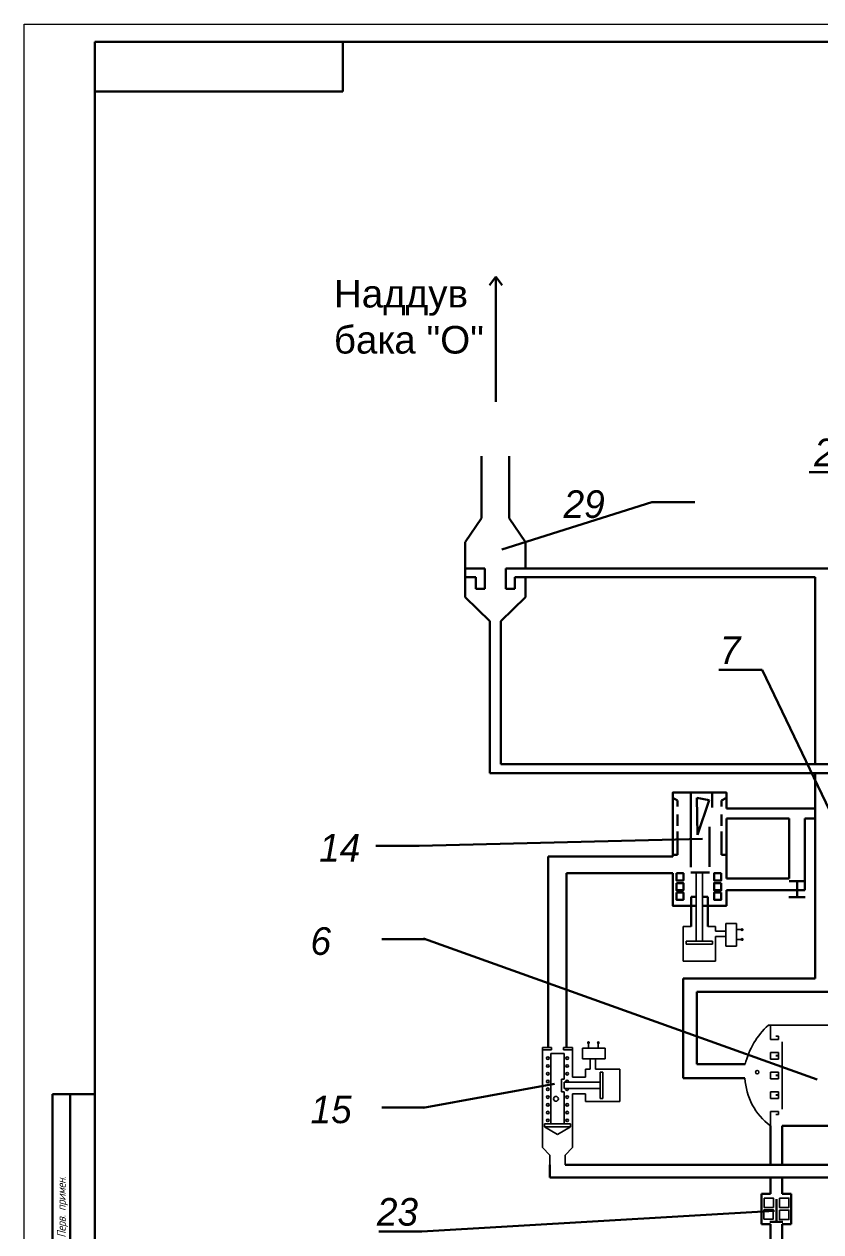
# Model space of a CAD drawing. Header units: millimetres. Extents: x 2904 to 3745, y 1015 to 1609.
# Drawn here: x 2903.5 to 3128.5, y 1267.8 to 1608.6 of the extents above; entities that cross this region are included whole.
import ezdxf

# ---------------------------------------------------------------- set-up
doc = ezdxf.new("R2010")
doc.units = ezdxf.units.MM
doc.layers.add('KONTUR', color=7, linetype='Continuous')
for name, color, linetype, lineweight in [('Основная', 7, 'Continuous', 40), ('текст', 7, 'Continuous', 20), ('тонкая', 7, 'Continuous', 20)]:
    doc.layers.add(name, color=color, linetype=linetype, lineweight=lineweight)
doc.styles.get("Standard").update_dxf_attribs({"font": 'arial.ttf'})
doc.styles.add('стиль1', font='romans.shx', dxfattribs={"width": 0.75, "oblique": 15, "height": 3.5})

msp = doc.modelspace()

# ---------------------------------------------------------------- linework, layer by layer
at = {"lineweight": 30}
for p, q in [((3093.28, 1349.8), (3093.26, 1369.16)), ((3095.08, 1349.8), (3095.07, 1369.16)), ((3091.81, 1353.92), (3089.61, 1353.92)), ((3089.61, 1353.92), (3089.61, 1344.2)), ((3096.54, 1353.92), (3098.74, 1353.92)), ((3098.74, 1353.92), (3098.74, 1352.59)), ((3101.65, 1348.4), (3101.65, 1354.75)), ((3101.65, 1354.75), (3104.69, 1354.75)), ((3104.69, 1354.75), (3104.69, 1348.4)), ((3098.74, 1352.59), (3101.65, 1352.59)), ((3098.74, 1351.1), (3098.74, 1344.2)), ((3098.74, 1351.1), (3101.65, 1351.1)), ((3104.69, 1353.06), (3106.24, 1353.06)), ((3104.69, 1350.29), (3106.24, 1350.29)), ((3090.46, 1348.97), (3090.46, 1349.8)), ((3090.46, 1349.8), (3094.18, 1349.8)), ((3094.18, 1348.97), (3090.46, 1348.97)), ((3097.89, 1349.8), (3094.18, 1349.8)), ((3094.18, 1348.97), (3097.89, 1348.97)), ((3097.89, 1348.97), (3097.89, 1349.8)), ((3104.69, 1348.4), (3101.65, 1348.4)), ((3089.61, 1344.2), (3094.18, 1344.2)), ((3098.74, 1344.2), (3094.18, 1344.2)), ((3113.95, 1326.11), (3113.66, 1326.11)), ((3113.95, 1326.11), (3113.66, 1326.11)), ((3134.6, 1326.11), (3113.95, 1326.11)), ((3114.23, 1326.11), (3114.23, 1322.07)), ((3134.6, 1326.11), (3117.56, 1326.11)), ((3116.56, 1322.95), (3115.78, 1322.95)), ((3116.56, 1322.07), (3116.56, 1322.95)), ((3052.45, 1319.8), (3049.86, 1319.8)), ((3049.86, 1311.45), (3049.86, 1319.8)), ((3052.45, 1319.1), (3052.45, 1319.8)), ((3055.77, 1319.1), (3055.77, 1319.8)), ((3055.77, 1319.8), (3058.37, 1319.8)), ((3058.37, 1311.45), (3058.37, 1319.8)), ((3061.18, 1316.57), (3061.18, 1319.61)), ((3061.18, 1319.61), (3067.53, 1319.61)), ((3062.87, 1319.61), (3062.87, 1321.16)), ((3065.64, 1319.61), (3065.64, 1321.16)), ((3067.53, 1319.61), (3067.53, 1316.57)), ((3114.23, 1322.07), (3116.56, 1322.07)), ((3117.56, 1321.43), (3117.56, 1302.4)), ((3049.86, 1319.1), (3052.45, 1319.1)), ((3052.27, 1298.28), (3052.27, 1318.09)), ((3052.27, 1318.09), (3054.11, 1318.09)), ((3055.95, 1318.09), (3054.11, 1318.09)), ((3058.37, 1319.1), (3055.77, 1319.1)), ((3055.95, 1310.85), (3055.95, 1318.09)), ((3067.53, 1316.57), (3061.18, 1316.57)), ((3063.34, 1313.66), (3063.34, 1316.57)), ((3064.83, 1313.66), (3064.83, 1316.57)), ((3114.23, 1318.41), (3116.56, 1318.41)), ((3114.23, 1318.41), (3114.23, 1316.52)), ((3114.23, 1316.52), (3116.56, 1316.52)), ((3116.56, 1317.54), (3115.78, 1317.54)), ((3116.56, 1317.4), (3115.78, 1317.4)), ((3116.56, 1318.41), (3116.56, 1317.54)), ((3116.56, 1316.52), (3116.56, 1317.4)), ((3062.01, 1311.45), (3062.01, 1313.66)), ((3062.01, 1313.66), (3063.34, 1313.66)), ((3064.83, 1313.66), (3071.73, 1313.66)), ((3066.96, 1312.8), (3066.13, 1312.8)), ((3066.13, 1312.8), (3066.13, 1309.09)), ((3066.96, 1309.09), (3066.96, 1312.8)), ((3071.73, 1313.66), (3071.73, 1309.09)), ((3114.23, 1312.86), (3116.56, 1312.86)), ((3114.23, 1312.86), (3114.23, 1310.97)), ((3116.56, 1312.86), (3116.56, 1311.99)), ((3049.86, 1311.45), (3049.86, 1291.55)), ((3055.29, 1307.28), (3055.29, 1310.85)), ((3055.29, 1310.85), (3055.95, 1310.85)), ((3066.13, 1309.99), (3055.95, 1309.99)), ((3055.95, 1308.18), (3055.95, 1309.99)), ((3058.37, 1311.45), (3062.01, 1311.45)), ((3066.13, 1305.38), (3066.13, 1309.09)), ((3066.96, 1309.09), (3066.96, 1305.38)), ((3071.73, 1304.53), (3071.73, 1309.09)), ((3114.23, 1310.97), (3116.56, 1310.97)), ((3116.56, 1311.99), (3115.78, 1311.99)), ((3116.56, 1311.85), (3115.78, 1311.85)), ((3116.56, 1310.97), (3116.56, 1311.85)), ((3055.95, 1307.28), (3055.29, 1307.28)), ((3066.13, 1308.19), (3055.95, 1308.18)), ((3055.95, 1298.28), (3055.95, 1307.28)), ((3058.37, 1306.73), (3062.01, 1306.73)), ((3058.37, 1306.73), (3058.37, 1291.55)), ((3062.01, 1306.73), (3062.01, 1304.53)), ((3114.23, 1307.31), (3116.56, 1307.31)), ((3114.23, 1305.42), (3114.23, 1307.31)), ((3116.56, 1306.44), (3115.78, 1306.44)), ((3116.56, 1306.3), (3115.78, 1306.3)), ((3116.56, 1307.31), (3116.56, 1306.44)), ((3116.56, 1305.42), (3116.56, 1306.3)), ((3062.01, 1304.53), (3071.73, 1304.53)), ((3066.96, 1305.38), (3066.13, 1305.38)), ((3114.23, 1305.42), (3116.56, 1305.42)), ((3114.23, 1297.72), (3114.23, 1301.76)), ((3114.23, 1301.76), (3116.56, 1301.76)), ((3116.56, 1300.89), (3115.78, 1300.89)), ((3116.56, 1301.76), (3116.56, 1300.89)), ((3050.43, 1298.28), (3054.11, 1298.28)), ((3050.43, 1298.28), (3050.43, 1297.39)), ((3050.43, 1297.39), (3054.11, 1297.39)), ((3050.43, 1297.39), (3054.11, 1295.26)), ((3057.79, 1298.28), (3054.11, 1298.28)), ((3057.79, 1297.39), (3054.11, 1297.39)), ((3057.79, 1297.39), (3054.11, 1295.26)), ((3057.79, 1298.28), (3057.79, 1297.39)), ((3049.86, 1291.55), (3051.98, 1289.43)), ((3051.98, 1289.43), (3051.98, 1286.63)), ((3058.37, 1291.55), (3056.24, 1289.43)), ((3056.24, 1289.43), (3056.24, 1286.63))]:
    msp.add_line(p, q, dxfattribs=at)
for points in [[(3112.44, 1277.29), (3115.1, 1277.29), (3115.1, 1274.63), (3112.44, 1274.63)], [(3116.79, 1277.31), (3119.45, 1277.31), (3119.45, 1274.65), (3116.79, 1274.65)], [(3112.39, 1274), (3115.05, 1274), (3115.05, 1271.34), (3112.39, 1271.34)], [(3116.79, 1273.89), (3119.45, 1273.89), (3119.45, 1271.23), (3116.79, 1271.23)]]:
    msp.add_lwpolyline(points, close=True, dxfattribs=at)
for centre, radius in [((3106.24, 1353.06), 0.232), ((3106.24, 1350.29), 0.232), ((3062.87, 1321.16), 0.232), ((3065.64, 1321.16), 0.232), ((3051.39, 1316.77), 0.36), ((3056.83, 1316.77), 0.36), ((3051.39, 1314.58), 0.36), ((3051.39, 1312.38), 0.36), ((3056.83, 1314.58), 0.36), ((3056.83, 1312.38), 0.36), ((3110.52, 1312.82), 0.482), ((3051.39, 1310.19), 0.36), ((3051.39, 1308), 0.36), ((3051.39, 1305.8), 0.36), ((3053.68, 1305.3), 0.675), ((3056.83, 1305.8), 0.36), ((3051.39, 1303.61), 0.36), ((3056.83, 1303.61), 0.36), ((3051.39, 1301.42), 0.36), ((3051.39, 1299.22), 0.36), ((3056.83, 1301.42), 0.36), ((3056.83, 1299.22), 0.36)]:
    msp.add_circle(centre, radius, dxfattribs=at)
for centre, radius, start, end in [((3128.78, 1309.65), 22.35, 132.5844, 166.0147), ((3056.83, 1310.19), 0.36, 326.3667, 213.6333), ((3124.63, 1311.93), 17.6, 182.603, 233.8073), ((3056.83, 1308), 0.36, 148.7853, 31.3178)]:
    msp.add_arc(centre, radius, start, end, dxfattribs=at)
at = {"layer": 'KONTUR'}
for p, q in [((2903.52, 1014.63), (2903.52, 1608.63)), ((2903.52, 1608.63), (3744.52, 1608.63))]:
    msp.add_line(p, q, dxfattribs=at)
at = {"layer": 'Основная'}
for p, q in [((2923.52, 1059.63), (2923.52, 1603.63)), ((3739.52, 1603.63), (2923.52, 1603.63)), ((2993.52, 1589.63), (2993.52, 1603.63)), ((2993.52, 1589.63), (2923.52, 1589.63)), ((3036.72, 1537.32), (3034.96, 1534.94)), ((3036.72, 1537.32), (3036.72, 1502)), ((3036.72, 1537.32), (3038.47, 1534.94)), ((3032.61, 1469.19), (3032.61, 1486.68)), ((3040.51, 1469.19), (3040.51, 1486.68)), ((3125.16, 1482.22), (3137.33, 1482.22)), ((3080.71, 1473.73), (3038.41, 1460.36)), ((3080.71, 1473.73), (3092.89, 1473.73)), ((3032.61, 1469.19), (3028.05, 1462.46)), ((3040.51, 1469.19), (3045.07, 1462.46)), ((3028.05, 1462.46), (3028.05, 1446.86)), ((3045.07, 1462.46), (3045.07, 1454.96)), ((3033.63, 1454.96), (3028.05, 1454.96)), ((3031.03, 1452.57), (3028.05, 1452.57)), ((3031.03, 1452.57), (3031.03, 1449.21)), ((3033.63, 1454.19), (3033.63, 1454.96)), ((3033.63, 1449.21), (3033.63, 1454.19)), ((3039.48, 1454.19), (3039.48, 1454.96)), ((3039.48, 1454.96), (3190.93, 1454.96)), ((3039.48, 1449.21), (3039.48, 1454.19)), ((3126.83, 1452.57), (3042.08, 1452.57)), ((3042.08, 1452.57), (3042.08, 1449.21)), ((3045.07, 1452.57), (3045.07, 1446.86)), ((3126.83, 1399.77), (3126.83, 1452.57)), ((3031.03, 1449.21), (3033.63, 1449.21)), ((3042.08, 1449.21), (3039.48, 1449.21)), ((3035, 1440.13), (3028.05, 1446.86)), ((3038.12, 1440.13), (3045.07, 1446.86)), ((3035, 1440.13), (3035, 1397.19)), ((3038.12, 1440.13), (3038.12, 1399.77)), ((3099.69, 1426.4), (3111.86, 1426.4)), ((3154.36, 1337.9), (3111.86, 1426.4)), ((3164.08, 1399.77), (3038.12, 1399.77)), ((3161.58, 1397.19), (3035, 1397.19)), ((3126.83, 1339.22), (3126.83, 1397.19)), ((3091.72, 1370.66), (3091.72, 1391.74)), ((3091.72, 1391.74), (3097.83, 1391.74)), ((3097.83, 1391.74), (3097.83, 1387.51)), ((3086.65, 1390.27), (3088.03, 1389.48)), ((3088.03, 1389.48), (3088.03, 1387.79)), ((3096.98, 1389.64), (3093.48, 1390.22)), ((3093.48, 1390.22), (3093.68, 1379.79)), ((3093.68, 1379.79), (3096.98, 1389.64)), ((3101.82, 1390.27), (3100.44, 1389.48)), ((3100.44, 1389.48), (3100.44, 1387.79)), ((3088.03, 1385.59), (3088.03, 1382.36)), ((3100.44, 1385.59), (3100.44, 1382.36)), ((3101.82, 1387.29), (3126.83, 1387.29)), ((3119.51, 1384.38), (3101.82, 1384.38)), ((3119.51, 1384.38), (3119.51, 1367.49)), ((3126.83, 1384.38), (3123.97, 1384.38)), ((3123.97, 1364.21), (3123.97, 1384.38)), ((3088.03, 1380.77), (3088.03, 1374.21)), ((3097.01, 1382.11), (3097.01, 1370.78)), ((3100.44, 1380.77), (3100.44, 1374.21)), ((3095.05, 1378.73), (3015.02, 1376.75)), ((3002.85, 1376.75), (3015.02, 1376.75)), ((3088.03, 1374.21), (3086.65, 1374.21)), ((3100.44, 1374.21), (3101.82, 1374.21)), ((3051.45, 1319.8), (3051.45, 1373.7)), ((3051.45, 1373.7), (3086.65, 1373.7)), ((3086.65, 1368.98), (3056.65, 1368.98)), ((3056.65, 1368.98), (3056.65, 1319.8)), ((3091.72, 1369.16), (3096.13, 1369.16)), ((3097.01, 1369.16), (3094, 1369.16)), ((3119.51, 1367.49), (3101.82, 1367.49)), ((3101.82, 1364.21), (3123.97, 1364.21)), ((3119.51, 1366.73), (3123.97, 1366.73)), ((3123.97, 1366.73), (3121.74, 1366.73)), ((3121.74, 1366.73), (3121.74, 1362.23)), ((3093.27, 1362.34), (3091.81, 1362.34)), ((3091.81, 1353.92), (3091.81, 1362.34)), ((3096.54, 1362.34), (3095.07, 1362.34)), ((3096.54, 1353.92), (3096.54, 1362.34)), ((3124.07, 1362.23), (3119.41, 1362.23)), ((3004.51, 1350.4), (3016.68, 1350.4)), ((3127.4, 1310.77), (3016.26, 1350.55)), ((3126.83, 1339.22), (3089.61, 1339.22)), ((3089.61, 1339.22), (3089.61, 1319.39)), ((3137.93, 1335.54), (3093.41, 1335.54)), ((3093.41, 1335.54), (3093.41, 1315.06)), ((3089.61, 1311.13), (3089.61, 1319.39)), ((3093.41, 1315.06), (3107.09, 1315.06)), ((3053.22, 1309.49), (3016.14, 1302.8)), ((3107.04, 1311.13), (3089.61, 1311.13)), ((2911.52, 1306.63), (2911.52, 1186.63)), ((2923.52, 1306.63), (2911.52, 1306.63)), ((2916.52, 1186.63), (2916.52, 1306.63)), ((3004.51, 1302.9), (3016.68, 1302.9)), ((3114.23, 1297.72), (3114.23, 1286.63)), ((3134.6, 1297.72), (3117.56, 1297.72)), ((3117.56, 1296.59), (3117.56, 1297.72)), ((3117.56, 1296.59), (3117.56, 1286.63)), ((3051.98, 1283.08), (3051.98, 1286.63)), ((3056.24, 1286.63), (3134.6, 1286.63)), ((3137.93, 1283.08), (3051.98, 1283.08)), ((3114.23, 1283.08), (3114.23, 1278.45)), ((3117.56, 1283.08), (3117.56, 1278.45)), ((3114.23, 1278.45), (3111.74, 1278.45)), ((3111.74, 1278.45), (3111.74, 1269.92)), ((3117.56, 1278.45), (3120.05, 1278.45)), ((3120.05, 1278.45), (3120.05, 1269.92)), ((3115.91, 1270.59), (3115.91, 1277.01)), ((3115.38, 1273.7), (3015.82, 1267.85)), ((3111.74, 1269.92), (3114.23, 1269.92)), ((3114.11, 1270.59), (3117.71, 1270.59)), ((3114.23, 1262.5), (3114.23, 1269.92)), ((3117.71, 1270.59), (3115.91, 1270.59)), ((3120.05, 1269.92), (3117.56, 1269.92)), ((3117.56, 1262.5), (3117.56, 1269.92)), ((3003.64, 1267.85), (3015.82, 1267.85))]:
    msp.add_line(p, q, dxfattribs=at)
for points in [[(3086.65, 1373.7), (3086.65, 1391.74), (3101.82, 1391.74), (3101.82, 1387.29)], [(3101.82, 1384.38), (3101.82, 1367.49)], [(3093.27, 1359.81), (3086.65, 1359.81), (3086.65, 1368.98)], [(3101.82, 1364.21), (3101.82, 1359.81), (3095.07, 1359.81)]]:
    msp.add_lwpolyline(points, dxfattribs=at)
for points in [[(3087.67, 1368.98), (3089.68, 1368.98), (3089.68, 1366.97), (3087.67, 1366.97)], [(3100.33, 1368.98), (3098.32, 1368.98), (3098.32, 1366.97), (3100.33, 1366.97)], [(3087.67, 1366.19), (3089.68, 1366.19), (3089.68, 1364.17), (3087.67, 1364.17)], [(3087.67, 1363.52), (3089.68, 1363.52), (3089.68, 1361.51), (3087.67, 1361.51)], [(3100.33, 1366.19), (3098.32, 1366.19), (3098.32, 1364.17), (3100.33, 1364.17)], [(3100.33, 1363.52), (3098.32, 1363.52), (3098.32, 1361.51), (3100.33, 1361.51)]]:
    msp.add_lwpolyline(points, close=True, dxfattribs=at)

# ---------------------------------------------------------------- texts
at = {"layer": 'Основная', "insert": (2990.97, 1536.46), "char_height": 7.8, "width": 124.1573, "attachment_point": 1}
msp.add_mtext('Наддув\\Pбака "О"    ', dxfattribs=at)
at = {"layer": 'текст', "style": 'стиль1', "oblique": 15, "width": 0.75}
msp.add_text('Перв. примен.', height=2.5, rotation=90, dxfattribs=at).set_placement((2915.27, 1266.14))
at = {"layer": 'тонкая', "lineweight": 30, "char_height": 3.9, "attachment_point": 1}
for s, insert in [('{\\fCentury Gothic|b0|i1|c204|p34;\\C0;\\P\\pi-2.21289;\\H2x;27}', (3128.8, 1498.16)), ('{\\fCentury Gothic|b0|i1|c204|p34;\\C0;\\P\\pi0.04466; \\H2x;7}', (3098.48, 1442.35)), ('{\\fCentury Gothic|b0|i1|c204|p34;\\C0;\\P\\H2x;23}', (3003.12, 1283.8))]:
    msp.add_mtext_dynamic_manual_height_columns(s, width=7.4731, gutter_width=12.5, heights=[15], dxfattribs=dict(at, insert=insert))
at = {"layer": 'тонкая', "lineweight": 30}
note = msp.add_mtext_dynamic_manual_height_columns('{\\fCentury Gothic|b0|i1|c204|p34;\\C0;\\P\\pi2.15448;  \\H2x;  }', width=13.3285, gutter_width=12.5, heights=[15, 0], dxfattribs=dict(at, insert=(3055.84, 1483.56), char_height=3.9, attachment_point=1))
for column, words in zip(note.columns.linked_columns, ['\\pi0.88453;{\\fCentury Gothic|b0|i1|c204|p34;\\H2x;\\C0;29}']):
    column.text = words
note = msp.add_mtext_dynamic_manual_height_columns('{\\fCentury Gothic|b0|i1|c204|p34;\\C0;\\P\\pi2.9849; }', width=7.4731, gutter_width=12.5, heights=[15, 0], dxfattribs=dict(at, insert=(2986.82, 1386.58), char_height=3.9, attachment_point=1))
for column, words in zip(note.columns.linked_columns, ['\\pi-0.76;{\\fCentury Gothic|b0|i1|c204|p34;\\H2x;\\C0;14}']):
    column.text = words
note = msp.add_mtext_dynamic_manual_height_columns('{\\fCentury Gothic|b0|i1|c204|p34;\\C0;\\P\\pi0.73001;  \\H2x; }', width=7.4731, gutter_width=12.5, heights=[15, 0], dxfattribs=dict(at, insert=(2984.38, 1360.23), char_height=3.9, attachment_point=1))
for column, words in zip(note.columns.linked_columns, ['\\pi1.14095;{\\fCentury Gothic|b0|i1|c204|p34;\\H2x;\\C0;6}']):
    column.text = words
note = msp.add_mtext_dynamic_manual_height_columns('{\\fCentury Gothic|b0|i1|c204|p34;\\C0;\\P\\pi2.9849; }', width=7.4731, gutter_width=12.5, heights=[15, 0], dxfattribs=dict(at, insert=(2984.38, 1312.73), char_height=3.9, attachment_point=1))
for column, words in zip(note.columns.linked_columns, ['\\pi-1.00126;{\\fCentury Gothic|b0|i1|c204|p34;\\H2x;\\C0;15}']):
    column.text = words

doc.saveas('drawing.dxf')
